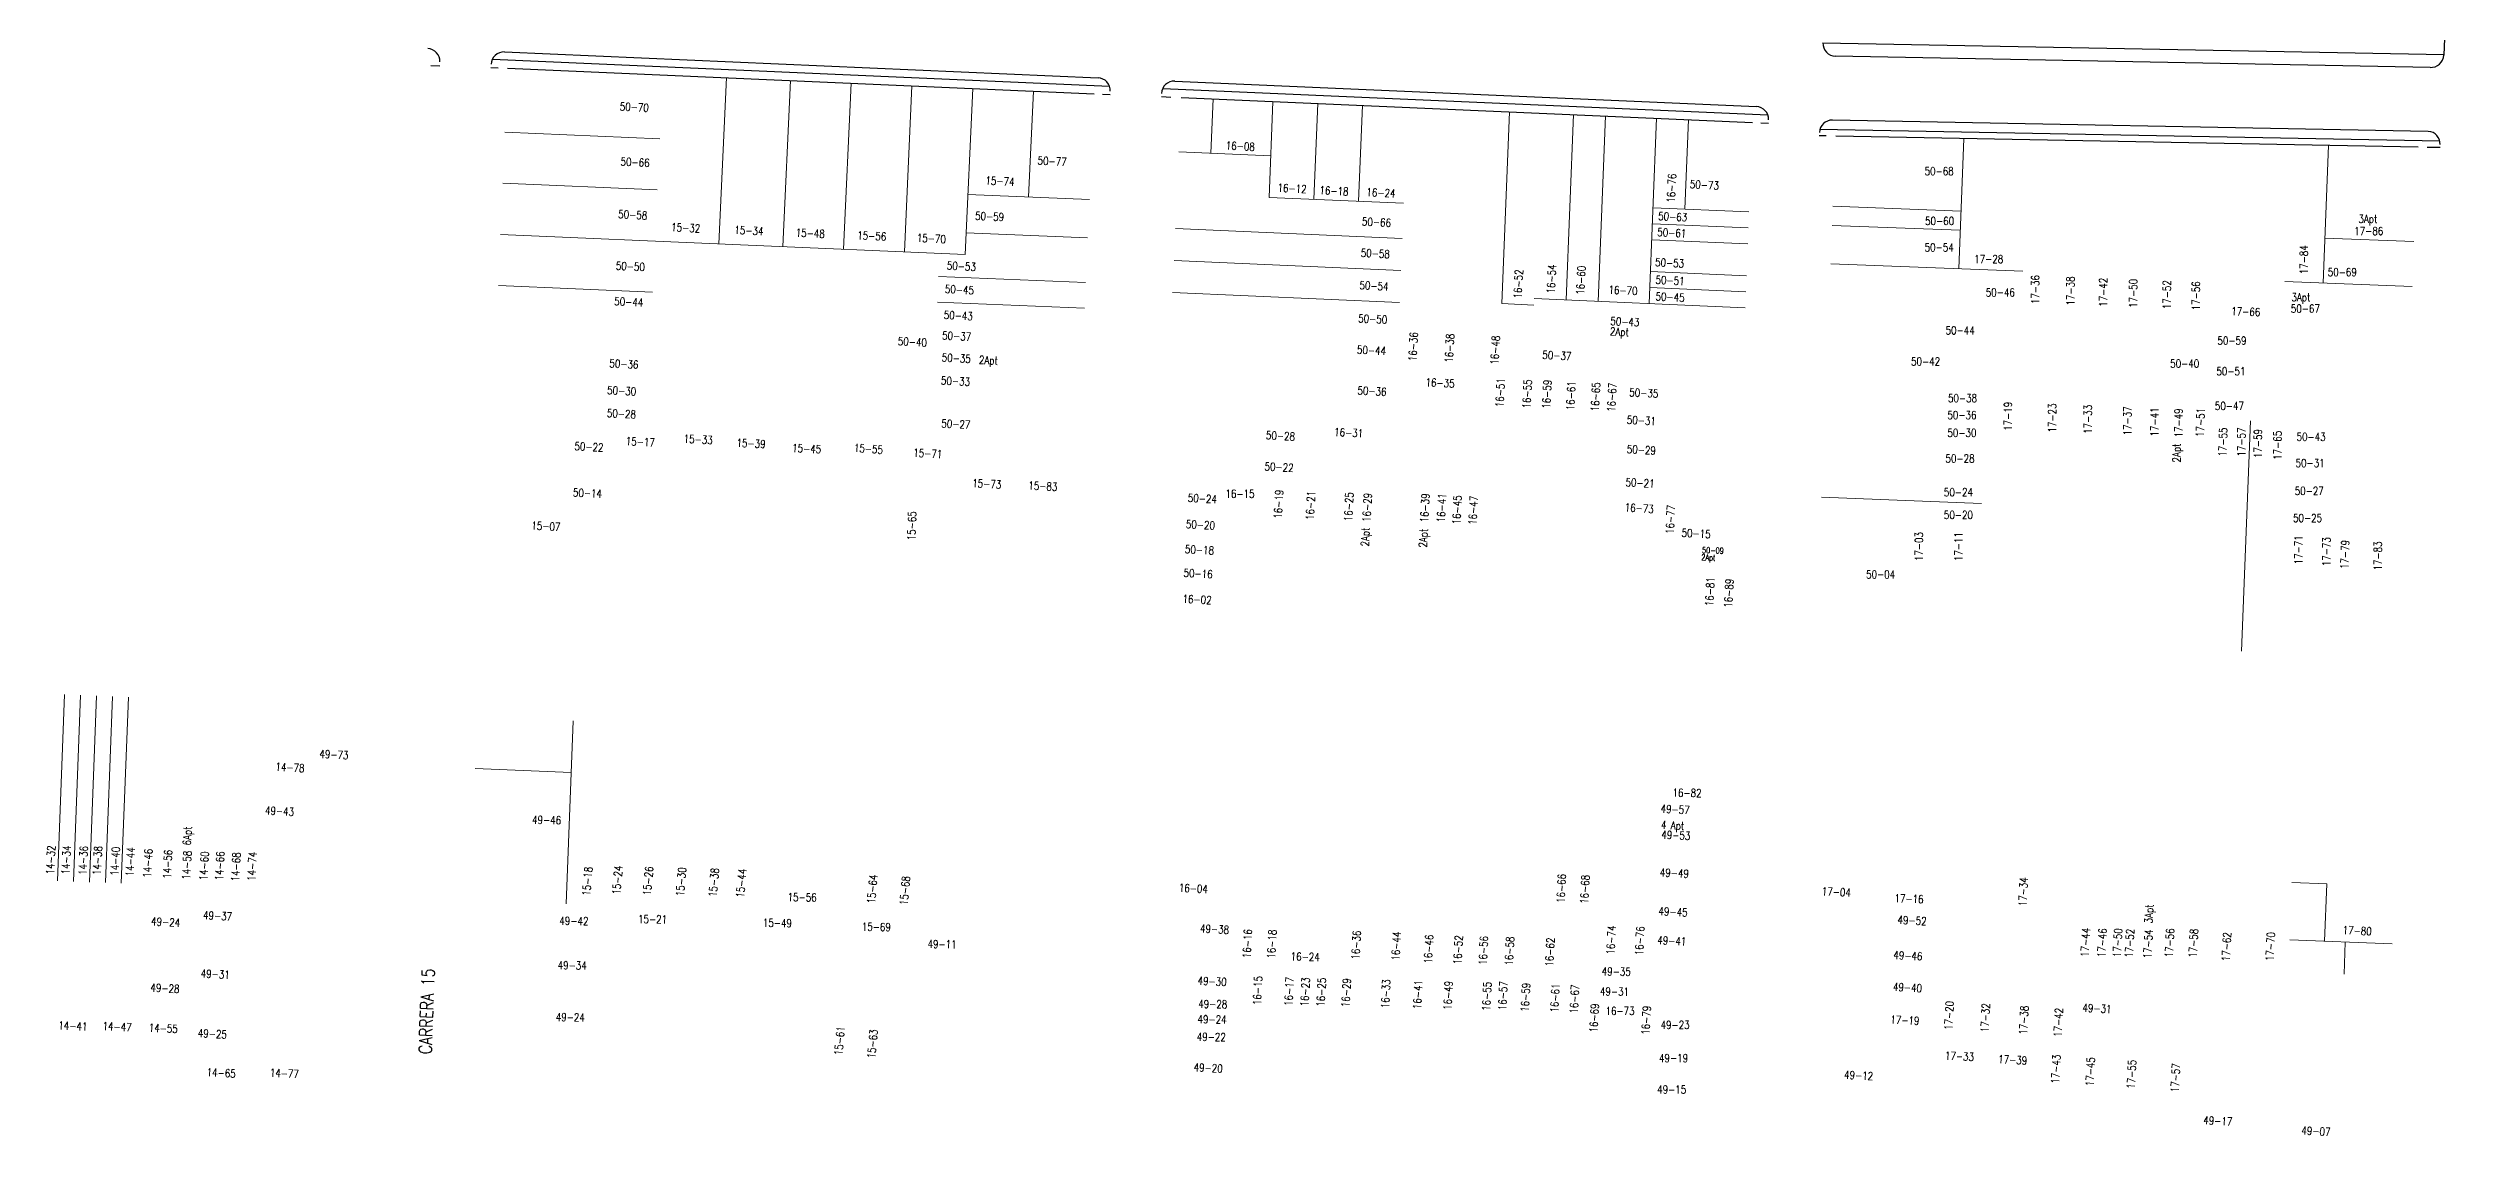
# Model space of a CAD drawing. Header units: millimetres. Extents: x 1022434 to 1024646, y 1272610 to 1274311.
# Drawn here: x 1023126.1 to 1023502.8, y 1272637.8 to 1272807.7 of the extents above; entities that cross this region are included whole.
import ezdxf

# ---------------------------------------------------------------- set-up
doc = ezdxf.new("R2010")
doc.units = ezdxf.units.MM
doc.header["$MEASUREMENT"] = 0
doc.layers.add('NOMEN', color=251, linetype='Continuous')
doc.layers.add('PLANIMETRIA', color=8, linetype='Continuous')
doc.layers.add('NOMENCLATURA', color=23, linetype='Continuous', lineweight=0)
doc.layers.add('Planimetria_Varios', color=251, linetype='Continuous', lineweight=0)
doc.styles.add('CALLE', font='simplex.shx', dxfattribs={"width": 0.8, "height": 2})
doc.styles.add('NOMEN', font='simplex.shx', dxfattribs={"width": 0.8, "height": 1.25})

msp = doc.modelspace()

# ---------------------------------------------------------------- linework, layer by layer
at = {"layer": 'PLANIMETRIA', "linetype": 'Continuous'}
for p, q in [((1023502.79, 1272865.43), (1023500.44, 1272806.65)), ((1023197.44, 1272807.14), (1023290.19, 1272803.1)), ((1023500.44, 1272806.69), (1023403.43, 1272808.52)), ((1023498.31, 1272804.73), (1023405.39, 1272806.49)), ((1023185.94, 1272805.04), (1023187.33, 1272804.98)), ((1023195.33, 1272804.73), (1023196.43, 1272804.68)), ((1023195.55, 1272806.02), (1023291.97, 1272801.82)), ((1023197.93, 1272804.62), (1023289.58, 1272800.62)), ((1023302.18, 1272802.57), (1023393.04, 1272798.61)), ((1023290.88, 1272800.56), (1023292.08, 1272800.51)), ((1023300.07, 1272800.16), (1023301.57, 1272800.1)), ((1023300.3, 1272801.45), (1023394.82, 1272797.33)), ((1023303.17, 1272800.03), (1023392.43, 1272796.13)), ((1023393.73, 1272796.08), (1023394.93, 1272796.02)), ((1023499.82, 1272793.2), (1023402.95, 1272795.03)), ((1023498.01, 1272794.73), (1023404.92, 1272796.49)), ((1023403.96, 1272794.01), (1023402.86, 1272794.03)), ((1023496.46, 1272792.26), (1023405.46, 1272793.98)), ((1023499.86, 1272792.2), (1023497.86, 1272792.23))]:
    msp.add_line(p, q, dxfattribs=at)
for centre, start, end in [((1023185.36, 1272805.67), 357.6034, 87.5021), ((1023197.35, 1272805.14), 87.5021, 177.6034), ((1023405.43, 1272808.49), 177.7554, 268.9319), ((1023498.44, 1272806.73), 266.2372, 357.7061), ((1023290.1, 1272801.1), 357.384, 87.5021), ((1023302.09, 1272800.58), 87.5021, 177.384), ((1023392.95, 1272796.61), 357.7554, 87.5021), ((1023404.88, 1272794.49), 88.9319, 177.7554), ((1023497.88, 1272792.74), 357.7061, 86.2372)]:
    msp.add_arc(centre, 2, start, end, dxfattribs=at)
at = {"layer": 'Planimetria_Varios', "linetype": 'Continuous'}
for p, q in [((1023232.14, 1272803.13), (1023230.95, 1272777.15)), ((1023242.13, 1272802.69), (1023240.94, 1272776.72)), ((1023251.62, 1272802.28), (1023250.43, 1272776.3)), ((1023261.11, 1272801.86), (1023259.92, 1272775.89)), ((1023270.6, 1272801.45), (1023269.41, 1272775.48)), ((1023280.09, 1272801.03), (1023279.33, 1272784.49)), ((1023308.16, 1272799.8), (1023307.78, 1272791.32)), ((1023317.5, 1272799.4), (1023316.92, 1272784.41)), ((1023324.5, 1272799.1), (1023323.91, 1272784.11)), ((1023331.49, 1272798.79), (1023330.9, 1272783.8)), ((1023354.47, 1272797.79), (1023353.29, 1272767.81)), ((1023364.46, 1272797.35), (1023363.32, 1272768.38)), ((1023369.45, 1272797.14), (1023368.32, 1272768.16)), ((1023377.45, 1272796.79), (1023376.31, 1272767.81)), ((1023382.44, 1272796.57), (1023381.89, 1272782.58)), ((1023197.51, 1272794.63), (1023221.69, 1272793.57)), ((1023302.8, 1272791.54), (1023317.17, 1272790.91)), ((1023425.46, 1272793.6), (1023424.66, 1272773.27)), ((1023481.6, 1272771.05), (1023482.46, 1272792.53)), ((1023197.18, 1272786.63), (1023221.32, 1272785.58)), ((1023269.84, 1272784.88), (1023288.83, 1272784.09)), ((1023316.92, 1272784.41), (1023337.9, 1272783.5)), ((1023376.79, 1272780.3), (1023391.78, 1272779.65)), ((1023376.9, 1272782.8), (1023391.88, 1272782.14)), ((1023404.9, 1272780.04), (1023424.9, 1272779.27)), ((1023405.01, 1272783.04), (1023425.02, 1272782.26)), ((1023196.84, 1272778.64), (1023269.41, 1272775.48)), ((1023269.57, 1272778.88), (1023288.55, 1272778.1)), ((1023302.27, 1272779.55), (1023337.68, 1272778)), ((1023376.7, 1272777.8), (1023391.69, 1272777.15)), ((1023481.88, 1272778.05), (1023495.79, 1272777.51)), ((1023302.06, 1272774.55), (1023337.48, 1272773.01)), ((1023376.51, 1272772.81), (1023391.49, 1272772.15)), ((1023404.66, 1272774.05), (1023434.65, 1272772.88)), ((1023196.51, 1272770.65), (1023220.59, 1272769.6)), ((1023265.25, 1272772.05), (1023288.23, 1272771.11)), ((1023301.84, 1272769.56), (1023337.29, 1272768.01)), ((1023358.33, 1272768.59), (1023391.3, 1272767.16)), ((1023376.4, 1272770.31), (1023391.38, 1272769.65)), ((1023475.6, 1272771.29), (1023495.52, 1272770.51)), ((1023265.09, 1272768.06), (1023288.07, 1272767.11)), ((1023353.29, 1272767.81), (1023358.29, 1272767.59)), ((1023470.27, 1272749.48), (1023468.85, 1272713.49)), ((1023403.24, 1272737.58), (1023428.23, 1272736.6)), ((1023128.68, 1272706.73), (1023127.58, 1272677.61)), ((1023131.17, 1272706.61), (1023130.08, 1272677.52)), ((1023133.67, 1272706.5), (1023132.58, 1272677.42)), ((1023136.17, 1272706.4), (1023135.08, 1272677.33)), ((1023138.67, 1272706.29), (1023137.57, 1272677.24)), ((1023208.18, 1272702.6), (1023207.1, 1272674.02)), ((1023192.86, 1272695.17), (1023207.87, 1272694.55)), ((1023482.15, 1272677.16), (1023476.73, 1272677.37)), ((1023482.15, 1272677.16), (1023481.79, 1272668.17)), ((1023492.4, 1272667.76), (1023476.38, 1272668.38)), ((1023485.06, 1272668.04), (1023484.86, 1272663.04))]:
    msp.add_line(p, q, dxfattribs=at)

# ---------------------------------------------------------------- texts
at = {"layer": 'NOMEN', "linetype": 'Continuous', "style": 'NOMEN', "width": 0.8}
for s, height, rotation, p in [('50-70', 1.25, 357, (1023215.42, 1272798.01)), ('16-08', 1.25, 357, (1023310.11, 1272791.91)), ('50-66', 1.25, 357, (1023215.55, 1272789.4)), ('15-74', 1.25, 357, (1023272.56, 1272786.44)), ('50-77', 1.25, 357, (1023280.71, 1272789.56)), ('16-76', 1.25, 87, (1023380.29, 1272783.55)), ('16-12', 1.25, 357, (1023318.2, 1272785.31)), ('16-18', 1.25, 357, (1023324.75, 1272784.92)), ('16-24', 1.25, 357, (1023332.08, 1272784.63)), ('50-73', 1.25, 357, (1023382.62, 1272785.86)), ('50-58', 1.25, 357, (1023215.18, 1272781.18)), ('15-32', 1.25, 357, (1023223.45, 1272779.15)), ('15-34', 1.25, 357, (1023233.33, 1272778.72)), ('50-59', 1.25, 357, (1023270.94, 1272780.94)), ('50-66', 1.25, 357, (1023331.39, 1272780.04)), ('50-63', 1.25, 357, (1023377.67, 1272780.89)), ('15-48', 1.25, 357, (1023242.92, 1272778.3)), ('15-56', 1.25, 357, (1023252.53, 1272777.88)), ('15-70', 1.25, 357, (1023261.84, 1272777.48)), ('50-58', 1.25, 357, (1023331.2, 1272775.15)), ('50-61', 1.25, 357, (1023377.53, 1272778.38)), ('17-84', 1.25, 90, (1023479.21, 1272772.39)), ('50-50', 1.25, 357, (1023214.81, 1272773.13)), ('50-53', 1.25, 357, (1023266.53, 1272773.15)), ('16-52', 1.25, 87, (1023356.35, 1272768.58)), ('16-54', 1.25, 87, (1023361.53, 1272769.36)), ('16-60', 1.25, 87, (1023366.13, 1272769.16)), ('50-53', 1.25, 357, (1023377.19, 1272773.67)), ('50-44', 1.25, 357, (1023214.56, 1272767.57)), ('50-45', 1.25, 357, (1023266.22, 1272769.49)), ('50-54', 1.25, 357, (1023331, 1272770.07)), ('16-70', 1.25, 357.1443, (1023369.91, 1272769.37)), ('50-51', 1.25, 357, (1023377.26, 1272770.92)), ('50-45', 1.25, 357, (1023377.26, 1272768.33)), ('17-36', 1.25, 90, (1023437.25, 1272767.73)), ('17-38', 1.25, 90, (1023442.75, 1272767.52)), ('17-42', 1.25, 90, (1023447.85, 1272767.32)), ('17-50', 1.25, 90, (1023452.55, 1272767.14)), ('17-52', 1.25, 90, (1023457.81, 1272766.93)), ('17-56', 1.25, 90, (1023462.35, 1272766.76)), ('50-43', 1.25, 357, (1023266.05, 1272765.44)), ('50-50', 1.25, 357, (1023330.8, 1272764.9)), ('50-43', 1.25, 357, (1023370.2, 1272764.48)), ('17-66', 1.25, 358, (1023467.22, 1272766.01)), ('50-40', 1.25, 357, (1023258.87, 1272761.32)), ('50-37', 1.25, 357, (1023265.79, 1272762.23)), ('50-44', 1.25, 357, (1023330.61, 1272760.01)), ('16-36', 1.25, 87, (1023339.93, 1272758.79)), ('16-38', 1.25, 87, (1023345.61, 1272758.54)), ('16-48', 1.25, 87, (1023352.74, 1272758.23)), ('2Apt', 1.25, 357, (1023370.13, 1272762.87)), ('50-36', 1.25, 357, (1023213.8, 1272757.87)), ('50-35', 1.25, 357, (1023265.73, 1272758.77)), ('2Apt', 1.25, 357, (1023271.53, 1272758.42)), ('50-37', 1.25, 357, (1023359.57, 1272759.2)), ('50-30', 1.25, 357, (1023213.45, 1272753.67)), ('50-33', 1.25, 357, (1023265.61, 1272755.19)), ('50-36', 1.25, 357, (1023330.69, 1272753.62)), ('16-35', 1.25, 357, (1023341.33, 1272754.91)), ('16-51', 1.25, 87, (1023353.52, 1272751.59)), ('16-55', 1.25, 87, (1023357.74, 1272751.39)), ('16-59', 1.25, 87, (1023360.82, 1272751.35)), ('16-61', 1.25, 87, (1023364.57, 1272751.11)), ('16-65', 1.25, 87, (1023368.42, 1272750.94)), ('16-67', 1.25, 87, (1023370.97, 1272750.86)), ('50-35', 1.25, 357, (1023373.16, 1272753.34)), ('50-28', 1.25, 357, (1023213.41, 1272750.1)), ('50-31', 1.25, 357, (1023372.77, 1272749.04)), ('17-19', 1.25, 90, (1023432.98, 1272747.93)), ('17-23', 1.25, 90, (1023439.89, 1272747.66)), ('17-33', 1.25, 90, (1023445.47, 1272747.45)), ('17-37', 1.25, 90, (1023451.64, 1272747.21)), ('17-41', 1.25, 90, (1023455.89, 1272747.04)), ('17-49', 1.25, 90, (1023459.63, 1272746.9)), ('17-51', 1.25, 88, (1023462.96, 1272746.95)), ('50-22', 1.25, 357, (1023208.34, 1272744.92)), ('15-17', 1.25, 357, (1023216.36, 1272745.71)), ('15-33', 1.25, 357, (1023225.41, 1272746.09)), ('15-39', 1.25, 357.3174, (1023233.67, 1272745.44)), ('50-27', 1.25, 357, (1023265.67, 1272748.48)), ('50-28', 1.25, 357, (1023316.39, 1272746.64)), ('16-31', 1.25, 357, (1023327.04, 1272747.14)), ('17-55', 1.25, 88, (1023466.48, 1272743.88)), ('17-57', 1.25, 90, (1023469.45, 1272743.91)), ('17-59', 1.25, 90, (1023472.04, 1272743.67)), ('17-65', 1.25, 90, (1023475.09, 1272743.4)), ('15-45', 1.25, 357, (1023242.36, 1272744.64)), ('15-55', 1.25, 355.6123, (1023252, 1272744.67)), ('15-71', 1.25, 357, (1023261.28, 1272743.89)), ('50-22', 1.25, 357, (1023316.17, 1272741.75)), ('50-29', 1.25, 357, (1023372.77, 1272744.45)), ('2Apt', 1.25, 90, (1023459.31, 1272742.98)), ('50-14', 1.25, 357, (1023208.11, 1272737.69)), ('15-73', 1.25, 357, (1023270.49, 1272739.14)), ('15-83', 1.25, 357, (1023279.26, 1272738.78)), ('16-19', 1.25, 87, (1023318.89, 1272734.16)), ('50-21', 1.25, 357, (1023372.57, 1272739.28)), ('15-65', 1.25, 88, (1023261.63, 1272730.8)), ('50-24', 1.25, 357, (1023304.18, 1272736.84)), ('16-21', 1.25, 87, (1023323.88, 1272733.97)), ('16-25', 1.25, 87, (1023329.86, 1272733.77)), ('16-29', 1.25, 87, (1023332.73, 1272733.66)), ('16-39', 1.25, 87, (1023341.76, 1272733.59)), ('16-41', 1.25, 87, (1023344.36, 1272733.59)), ('16-45', 1.25, 87, (1023346.77, 1272733.28)), ('16-47', 1.25, 87, (1023349.3, 1272733.2)), ('16-73', 1.25, 355.9284, (1023372.43, 1272735.38)), ('16-77', 1.25, 87, (1023380.11, 1272731.78)), ('15-07', 1.25, 357, (1023201.61, 1272732.52)), ('50-20', 1.25, 357, (1023303.88, 1272732.74)), ('2Apt', 1.25, 87, (1023332.47, 1272729.82)), ('2Apt', 1.25, 87, (1023341.54, 1272729.65)), ('50-15', 1.25, 357, (1023381.33, 1272731.38)), ('17-03', 1.25, 90, (1023419.07, 1272727.57)), ('17-11', 1.25, 90, (1023425.23, 1272727.57)), ('17-71', 1.25, 90, (1023478.36, 1272727.06)), ('17-73', 1.25, 90, (1023482.73, 1272726.76)), ('50-18', 1.25, 357, (1023303.73, 1272728.83)), ('2Apt', 0.938, 358, (1023384.42, 1272727.71)), ('50-09', 0.938, 358, (1023384.53, 1272728.84)), ('17-79', 1.25, 88, (1023485.54, 1272726.31)), ('17-83', 1.25, 90, (1023490.76, 1272726.1)), ('50-16', 1.25, 357, (1023303.52, 1272725.12)), ('16-81', 1.25, 87, (1023386.29, 1272720.49)), ('16-89', 1.25, 87, (1023389.24, 1272720.25)), ('16-02', 1.25, 357, (1023303.36, 1272721.06)), ('49-73', 1.25, 357, (1023168.5, 1272696.83)), ('14-78', 1.25, 357, (1023161.62, 1272694.82)), ('16-82', 1.25, 359, (1023379.93, 1272690.77)), ('6Apt', 1.25, 87, (1023148.42, 1272683.11)), ('49-43', 1.25, 357, (1023159.99, 1272687.98)), ('49-46', 1.25, 359, (1023201.74, 1272686.53)), ('49-57', 1.25, 357, (1023378.05, 1272688.27)), ('4 Apt', 1.25, 357, (1023378.1, 1272685.75)), ('14-32', 1.25, 87, (1023127.04, 1272678.57)), ('14-34', 1.25, 87, (1023129.46, 1272678.57)), ('14-36', 1.25, 87, (1023132.12, 1272678.49)), ('14-38', 1.25, 87, (1023134.34, 1272678.47)), ('14-40', 1.25, 87, (1023137.13, 1272678.36)), ('14-44', 1.25, 87, (1023139.47, 1272678.28)), ('14-46', 1.25, 87, (1023142.21, 1272678.05)), ('14-56', 1.25, 87, (1023145.31, 1272677.89)), ('14-58', 1.25, 87, (1023148.31, 1272677.74)), ('14-60', 1.25, 87, (1023151.01, 1272677.64)), ('14-66', 1.25, 87, (1023153.45, 1272677.64)), ('14-74', 1.25, 87, (1023158.5, 1272677.56)), ('49-53', 1.25, 357, (1023378.16, 1272684.22)), ('14-68', 1.25, 87, (1023155.98, 1272677.49)), ('15-18', 1.25, 85, (1023210.81, 1272675.21)), ('15-24', 1.25, 85, (1023215.5, 1272675.4)), ('15-26', 1.25, 85, (1023220.29, 1272675.28)), ('15-30', 1.25, 85, (1023225.45, 1272675.15)), ('15-38', 1.25, 85, (1023230.58, 1272675.03)), ('15-44', 1.25, 85, (1023234.86, 1272674.92)), ('15-64', 1.25, 85, (1023255.33, 1272674)), ('15-68', 1.25, 85, (1023260.43, 1272673.76)), ('16-66', 1.25, 87, (1023363.07, 1272674.12)), ('16-68', 1.25, 87, (1023366.75, 1272673.97)), ('49-49', 1.25, 357, (1023377.93, 1272678.31)), ('15-56', 1.25, 359, (1023241.67, 1272674.45)), ('16-04', 1.25, 357, (1023302.78, 1272675.91)), ('17-04', 1.25, 357, (1023403.24, 1272675.36)), ('17-16', 1.25, 358, (1023414.6, 1272674.27)), ('17-34', 1.25, 87, (1023435.24, 1272673.59)), ('49-24', 1.25, 357, (1023142.2, 1272670.66)), ('49-37', 1.25, 357, (1023150.31, 1272671.63)), ('49-42', 1.25, 359, (1023206, 1272670.75)), ('15-21', 1.25, 359, (1023218.3, 1272671.02)), ('15-49', 1.25, 359, (1023237.8, 1272670.43)), ('15-69', 1.25, 359, (1023253.26, 1272669.82)), ('49-38', 1.25, 357, (1023306.08, 1272669.55)), ('49-45', 1.25, 357, (1023377.72, 1272672.26)), ('49-52', 1.25, 357, (1023415.07, 1272670.9)), ('3Apt', 1.25, 87, (1023454.92, 1272670.93)), ('49-11', 1.25, 359, (1023263.53, 1272667.12)), ('16-16', 1.25, 87, (1023314.01, 1272665.49)), ('16-18', 1.25, 87, (1023317.83, 1272665.41)), ('16-36', 1.25, 87, (1023331.01, 1272665.26)), ('16-44', 1.25, 87, (1023337.27, 1272665.1)), ('16-46', 1.25, 87, (1023342.34, 1272664.63)), ('16-52', 1.25, 87, (1023346.94, 1272664.52)), ('16-56', 1.25, 87, (1023350.89, 1272664.42)), ('16-58', 1.25, 87, (1023354.98, 1272664.32)), ('16-62', 1.25, 87, (1023361.29, 1272664.16)), ('16-74', 1.25, 87, (1023370.85, 1272666.04)), ('16-76', 1.25, 87, (1023375.32, 1272665.93)), ('49-41', 1.25, 357, (1023377.53, 1272667.73)), ('17-44', 1.25, 87, (1023444.95, 1272665.68)), ('17-46', 1.25, 87, (1023447.55, 1272665.62)), ('17-50', 1.25, 87, (1023449.98, 1272665.62)), ('17-52', 1.25, 87, (1023451.86, 1272665.55)), ('17-54', 1.25, 87, (1023454.75, 1272665.44)), ('17-56', 1.25, 87, (1023458.11, 1272665.61)), ('17-58', 1.25, 87, (1023461.83, 1272665.55)), ('17-62', 1.25, 87, (1023467, 1272665.01)), ('17-70', 1.25, 87, (1023473.85, 1272665.03)), ('17-80', 1.25, 357, (1023484.62, 1272669.31)), ('49-31', 1.25, 357, (1023149.94, 1272662.52)), ('49-34', 1.25, 359, (1023205.74, 1272663.8)), ('16-24', 1.25, 358.7637, (1023320.27, 1272665.16)), ('49-35', 1.25, 359, (1023368.87, 1272662.84)), ('49-46', 1.25, 357, (1023414.42, 1272665.4)), ('49-28', 1.25, 357, (1023142.1, 1272660.31)), ('49-30', 1.25, 357, (1023305.71, 1272661.39)), ('16-15', 1.25, 87, (1023315.62, 1272658.15)), ('16-17', 1.25, 87, (1023320.53, 1272658.02)), ('16-23', 1.25, 87, (1023323.04, 1272657.94)), ('16-25', 1.25, 87, (1023325.56, 1272657.9)), ('16-29', 1.25, 87, (1023329.45, 1272657.82)), ('16-33', 1.25, 87, (1023335.63, 1272657.65)), ('16-41', 1.25, 87, (1023340.63, 1272657.52)), ('16-49', 1.25, 87, (1023345.37, 1272657.4)), ('16-55', 1.25, 87, (1023351.43, 1272657.25)), ('16-57', 1.25, 87, (1023353.94, 1272657.35)), ('16-59', 1.25, 87, (1023357.47, 1272657.1)), ('16-61', 1.25, 87, (1023362.08, 1272656.99)), ('16-67', 1.25, 87, (1023365.12, 1272656.82)), ('49-31', 1.25, 359, (1023368.59, 1272659.72)), ('49-40', 1.25, 357, (1023414.35, 1272660.43)), ('14-41', 1.25, 357, (1023127.71, 1272654.41)), ('49-24', 1.25, 359, (1023205.44, 1272655.7)), ('49-24', 1.25, 359, (1023305.71, 1272655.36)), ('49-28', 1.25, 359, (1023305.82, 1272657.75)), ('16-69', 1.25, 87, (1023368.21, 1272653.87)), ('16-79', 1.25, 87, (1023376.33, 1272653.51)), ('17-19', 1.25, 357, (1023413.95, 1272655.31)), ('17-20', 1.25, 87, (1023423.65, 1272654.26)), ('17-32', 1.25, 87, (1023429.31, 1272653.9)), ('17-38', 1.25, 87, (1023435.33, 1272653.52)), ('17-42', 1.25, 87, (1023440.72, 1272653.18)), ('49-31', 1.25, 357, (1023443.97, 1272657.16)), ('14-47', 1.25, 357, (1023134.62, 1272654.3)), ('14-55', 1.25, 357, (1023141.83, 1272654.05)), ('49-25', 1.25, 357, (1023149.49, 1272653.19)), ('15-61', 1.25, 85, (1023250.22, 1272650.3)), ('15-63', 1.25, 85, (1023255.37, 1272649.81)), ('49-22', 1.25, 359, (1023305.59, 1272652.62)), ('14-65', 1.25, 357, (1023150.88, 1272647.08)), ('14-77', 1.25, 357, (1023160.75, 1272647.01)), ('49-20', 1.25, 357, (1023305.09, 1272647.85)), ('17-33', 1.25, 357, (1023422.48, 1272649.68)), ('17-39', 1.25, 357, (1023430.79, 1272649.12)), ('17-43', 1.25, 87, (1023440.34, 1272645.87)), ('17-45', 1.25, 87, (1023445.72, 1272645.48)), ('17-55', 1.25, 87, (1023452.17, 1272645.07)), ('17-57', 1.25, 87, (1023459.02, 1272644.52)), ('49-12', 1.25, 357, (1023406.72, 1272646.69)), ('49-17', 1.25, 357, (1023462.84, 1272639.58)), ('49-07', 1.25, 357, (1023478.17, 1272637.97))]:
    msp.add_text(s, height=height, rotation=rotation, dxfattribs=at).set_placement(p)
for s, p in [('50-68', (1023419.33, 1272787.89)), ('50-60', (1023419.4, 1272780.1)), ('3Apt', (1023487.11, 1272780.43)), ('50-54', (1023419.33, 1272775.97)), ('17-86  ', (1023486.45, 1272778.53)), ('17-28', (1023427.08, 1272774.16)), ('50-69', (1023482.32, 1272772.11)), ('50-46', (1023428.88, 1272768.94)), ('3Apt', (1023476.64, 1272768.17)), ('50-67', (1023476.55, 1272766.4)), ('50-44', (1023422.61, 1272763.01)), ('50-59', (1023465.08, 1272761.4)), ('50-42', (1023417.21, 1272758.15)), ('50-40', (1023457.7, 1272757.82)), ('50-51', (1023464.92, 1272756.61)), ('50-38', (1023422.98, 1272752.41)), ('50-36', (1023422.89, 1272749.77)), ('50-47', (1023464.68, 1272751.19)), ('50-30', (1023422.89, 1272746.99)), ('50-43', (1023477.45, 1272746.37)), ('50-28', (1023422.59, 1272742.98)), ('50-31', (1023477.29, 1272742.27)), ('16-15', (1023310.09, 1272737.47)), ('50-24', (1023422.34, 1272737.71)), ('50-27', (1023477.16, 1272737.92)), ('50-20', (1023422.34, 1272734.16)), ('50-25', (1023476.89, 1272733.68)), ('50-04', (1023410.19, 1272724.87)), ('16-73', (1023369.47, 1272656.64)), ('49-23', (1023378.07, 1272654.47)), ('49-19', (1023377.83, 1272649.28)), ('49-15', (1023377.54, 1272644.37))]:
    msp.add_text(s, height=1.25, dxfattribs=at).set_placement(p)
at = {"layer": 'NOMENCLATURA', "style": 'CALLE', "width": 0.8}
msp.add_text(' CARRERA 15', height=2, rotation=87.85, dxfattribs=at).set_placement((1023186, 1272649.4))

doc.saveas('drawing.dxf')
